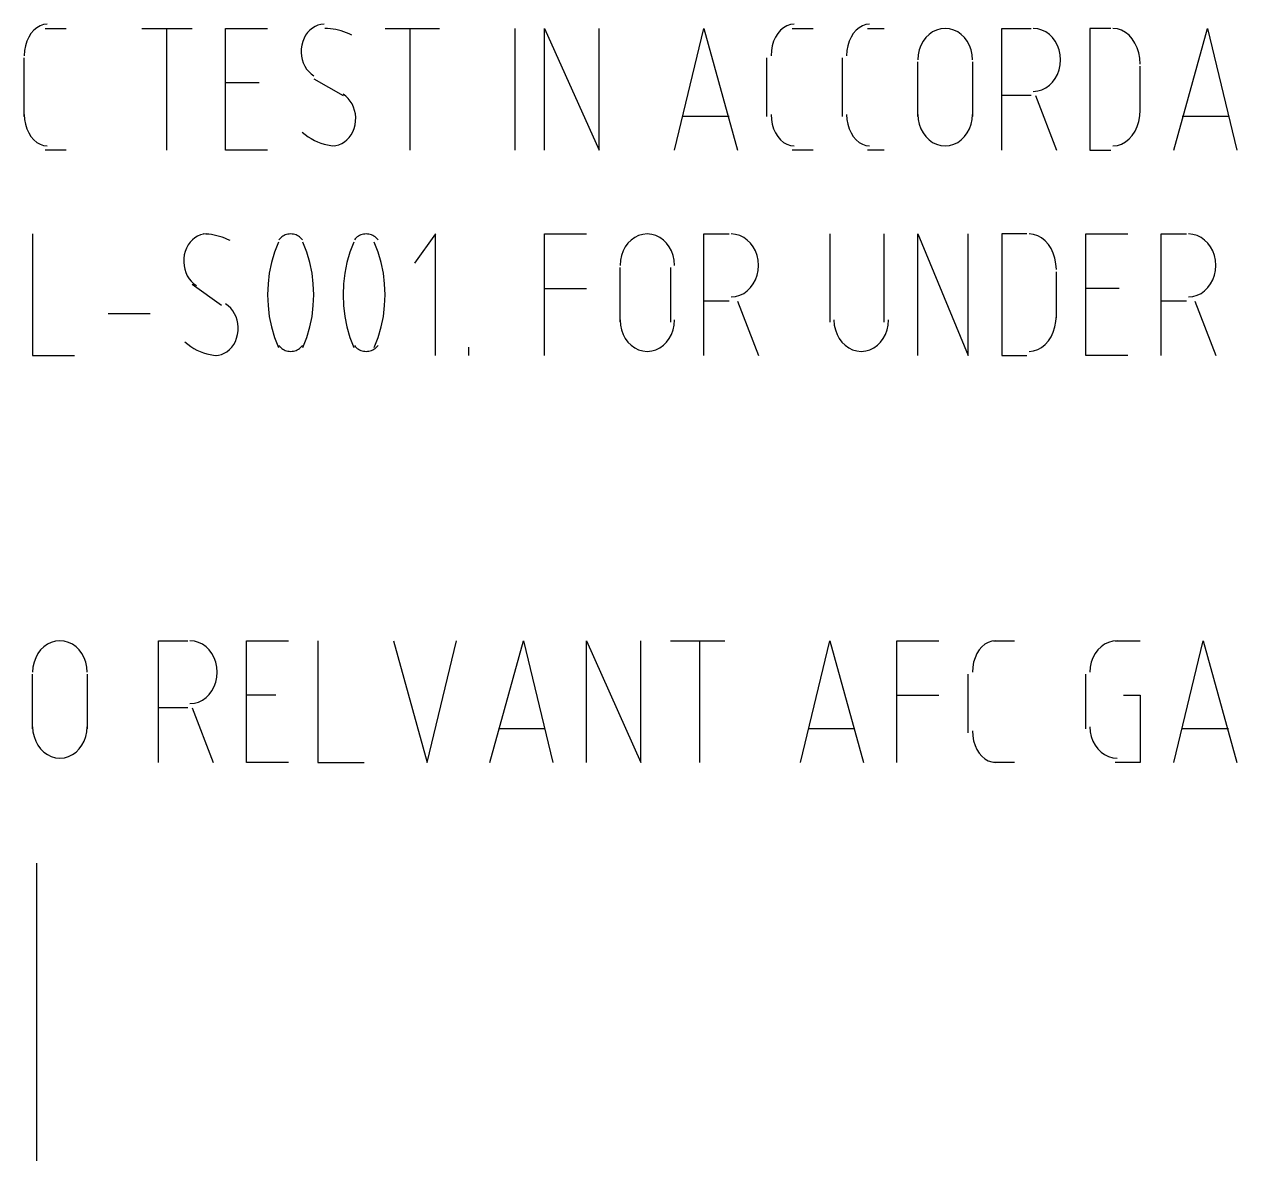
# Model space of a CAD drawing. Header units: millimetres. Extents: x 43 to 1147, y -811 to -31.
# Drawn here: x 229 to 263.68, y -811 to -778.48 of the extents above; entities that cross this region are included whole.
import ezdxf

# ---------------------------------------------------------------- set-up
doc = ezdxf.new("R2010")
doc.units = ezdxf.units.MM
doc.layers.add('EDITED_LINES', color=4, linetype='Continuous')

msp = doc.modelspace()

# ---------------------------------------------------------------- linework, layer by layer
at = {"layer": 'EDITED_LINES'}
for p, q in [((229.451, -778.526), (229.357, -778.58)), ((229.553, -778.492), (229.451, -778.526)), ((229.66, -778.48), (229.553, -778.492)), ((237.318, -778.544), (237.241, -778.591)), ((237.4, -778.509), (237.318, -778.544)), ((237.487, -778.488), (237.4, -778.509)), ((237.577, -778.48), (237.487, -778.488)), ((250.811, -778.526), (250.717, -778.58)), ((250.913, -778.492), (250.811, -778.526)), ((251.02, -778.48), (250.913, -778.492)), ((252.971, -778.526), (252.877, -778.58)), ((253.073, -778.492), (252.971, -778.526)), ((253.18, -778.48), (253.073, -778.492)), ((229.127, -778.848), (229.074, -778.966)), ((229.193, -778.744), (229.127, -778.848)), ((229.27, -778.654), (229.193, -778.744)), ((229.357, -778.58), (229.27, -778.654)), ((229.6, -778.6), (230.2, -778.6)), ((232.36, -778.6), (233.8, -778.6)), ((233.08, -782.08), (233.08, -778.6)), ((234.76, -782.08), (234.76, -778.6)), ((234.76, -778.6), (235.96, -778.6)), ((237.002, -778.883), (236.965, -778.978)), ((237.049, -778.796), (237.002, -778.883)), ((237.105, -778.718), (237.049, -778.796)), ((237.17, -778.649), (237.105, -778.718)), ((237.241, -778.591), (237.17, -778.649)), ((237.678, -778.603), (237.599, -778.6)), ((237.757, -778.609), (237.678, -778.603)), ((237.836, -778.619), (237.757, -778.609)), ((237.914, -778.633), (237.836, -778.619)), ((237.992, -778.65), (237.914, -778.633)), ((238.069, -778.671), (237.992, -778.65)), ((238.145, -778.695), (238.069, -778.671)), ((238.221, -778.723), (238.145, -778.695)), ((238.296, -778.755), (238.221, -778.723)), ((238.37, -778.79), (238.296, -778.755)), ((239.32, -778.6), (240.88, -778.6)), ((240.04, -782.08), (240.04, -778.6)), ((243.04, -782.08), (243.04, -778.6)), ((243.88, -782.08), (243.88, -778.6)), ((243.88, -778.6), (245.44, -782.08)), ((245.44, -782.08), (245.44, -778.6)), ((247.6, -782.08), (248.44, -778.6)), ((248.44, -778.6), (249.4, -782.08)), ((250.487, -778.848), (250.434, -778.966)), ((250.553, -778.744), (250.487, -778.848)), ((250.63, -778.654), (250.553, -778.744)), ((250.717, -778.58), (250.63, -778.654)), ((250.96, -778.6), (251.56, -778.6)), ((252.647, -778.848), (252.594, -778.966)), ((252.713, -778.744), (252.647, -778.848)), ((252.79, -778.654), (252.713, -778.744)), ((252.877, -778.58), (252.79, -778.654)), ((253.12, -778.6), (253.6, -778.6)), ((254.788, -778.864), (254.71, -778.968)), ((254.879, -778.774), (254.788, -778.864)), ((254.982, -778.7), (254.879, -778.774)), ((255.093, -778.646), (254.982, -778.7)), ((255.213, -778.612), (255.093, -778.646)), ((255.34, -778.6), (255.213, -778.612)), ((255.466, -778.612), (255.34, -778.6)), ((255.586, -778.646), (255.466, -778.612)), ((255.698, -778.7), (255.586, -778.646)), ((255.801, -778.774), (255.698, -778.7)), ((255.892, -778.864), (255.801, -778.774)), ((255.969, -778.968), (255.892, -778.864)), ((256.96, -782.08), (256.96, -778.6)), ((256.96, -778.6), (257.8, -778.6)), ((257.987, -778.612), (257.86, -778.6)), ((258.107, -778.646), (257.987, -778.612)), ((258.218, -778.7), (258.107, -778.646)), ((258.321, -778.774), (258.218, -778.7)), ((258.412, -778.864), (258.321, -778.774)), ((258.489, -778.968), (258.412, -778.864)), ((260.08, -778.6), (259.48, -778.6)), ((259.48, -778.6), (259.48, -782.08)), ((260.267, -778.613), (260.14, -778.6)), ((260.387, -778.652), (260.267, -778.613)), ((260.498, -778.714), (260.387, -778.652)), ((260.601, -778.797), (260.498, -778.714)), ((260.692, -778.899), (260.601, -778.797)), ((260.769, -779.018), (260.692, -778.899)), ((261.88, -782.08), (262.84, -778.6)), ((262.84, -778.6), (263.68, -782.08)), ((229.009, -779.234), (229, -779.38)), ((229.034, -779.096), (229.009, -779.234)), ((229.074, -778.966), (229.034, -779.096)), ((236.923, -779.186), (236.92, -779.29)), ((236.938, -779.08), (236.923, -779.186)), ((236.965, -778.978), (236.938, -779.08)), ((250.369, -779.234), (250.36, -779.38)), ((250.394, -779.096), (250.369, -779.234)), ((250.434, -778.966), (250.394, -779.096)), ((252.529, -779.234), (252.52, -779.38)), ((252.554, -779.096), (252.529, -779.234)), ((252.594, -778.966), (252.554, -779.096)), ((254.6, -779.216), (254.57, -779.354)), ((254.647, -779.086), (254.6, -779.216)), ((254.71, -778.968), (254.647, -779.086)), ((256.033, -779.086), (255.969, -778.968)), ((256.08, -779.215), (256.033, -779.086)), ((256.11, -779.354), (256.08, -779.215)), ((258.553, -779.086), (258.489, -778.968)), ((258.6, -779.216), (258.553, -779.086)), ((258.63, -779.354), (258.6, -779.216)), ((260.833, -779.151), (260.769, -779.018)), ((260.88, -779.297), (260.833, -779.151)), ((229, -781.12), (229, -779.44)), ((236.92, -779.29), (236.93, -779.393)), ((236.93, -779.393), (236.95, -779.493)), ((236.95, -779.493), (236.981, -779.588)), ((236.981, -779.588), (237.023, -779.678)), ((250.24, -781.12), (250.24, -779.44)), ((252.4, -781.12), (252.4, -779.44)), ((254.57, -779.354), (254.56, -779.5)), ((254.56, -781.12), (254.56, -779.56)), ((256.12, -779.5), (256.11, -779.354)), ((256.12, -779.56), (256.12, -781.12)), ((258.64, -779.5), (258.63, -779.354)), ((258.63, -779.646), (258.64, -779.5)), ((260.91, -779.454), (260.88, -779.297)), ((260.92, -779.62), (260.91, -779.454)), ((237.023, -779.678), (237.074, -779.761)), ((237.074, -779.761), (237.135, -779.836)), ((237.135, -779.836), (237.204, -779.901)), ((237.204, -779.901), (237.282, -779.956)), ((258.489, -780.032), (258.553, -779.914)), ((258.553, -779.914), (258.6, -779.784)), ((258.6, -779.784), (258.63, -779.646)), ((260.92, -781), (260.92, -779.68)), ((235.72, -780.16), (234.76, -780.16)), ((237.28, -780.04), (238.12, -780.52)), ((258.107, -780.354), (258.218, -780.3)), ((258.218, -780.3), (258.321, -780.226)), ((258.321, -780.226), (258.412, -780.136)), ((258.412, -780.136), (258.489, -780.032)), ((238.196, -780.539), (238.118, -780.484)), ((238.265, -780.604), (238.196, -780.539)), ((238.326, -780.679), (238.265, -780.604)), ((257.8, -780.52), (256.96, -780.52)), ((257.86, -780.4), (257.987, -780.388)), ((257.92, -780.52), (258.52, -782.08)), ((257.987, -780.388), (258.107, -780.354)), ((238.377, -780.762), (238.326, -780.679)), ((238.419, -780.852), (238.377, -780.762)), ((238.45, -780.947), (238.419, -780.852)), ((238.47, -781.047), (238.45, -780.947)), ((260.91, -781.105), (260.92, -780.94)), ((229, -781.06), (229.009, -781.206)), ((229.009, -781.206), (229.034, -781.344)), ((238.462, -781.36), (238.477, -781.254)), ((238.48, -781.15), (238.47, -781.047)), ((238.477, -781.254), (238.48, -781.15)), ((249.16, -781.12), (247.84, -781.12)), ((250.36, -781.06), (250.369, -781.206)), ((250.369, -781.206), (250.394, -781.344)), ((252.52, -781.06), (252.529, -781.206)), ((252.529, -781.206), (252.554, -781.344)), ((254.56, -781.06), (254.57, -781.206)), ((254.57, -781.206), (254.6, -781.344)), ((256.08, -781.344), (256.11, -781.206)), ((256.11, -781.206), (256.12, -781.06)), ((260.833, -781.409), (260.88, -781.262)), ((260.88, -781.262), (260.91, -781.105)), ((263.44, -781.12), (262.12, -781.12)), ((229.034, -781.344), (229.074, -781.474)), ((229.074, -781.474), (229.127, -781.592)), ((229.127, -781.592), (229.193, -781.696)), ((236.953, -781.568), (237.035, -781.636)), ((237.035, -781.636), (237.121, -781.698)), ((238.295, -781.722), (238.351, -781.644)), ((238.351, -781.644), (238.398, -781.557)), ((238.398, -781.557), (238.435, -781.462)), ((238.435, -781.462), (238.462, -781.36)), ((250.394, -781.344), (250.434, -781.474)), ((250.434, -781.474), (250.487, -781.592)), ((250.487, -781.592), (250.553, -781.696)), ((252.554, -781.344), (252.594, -781.474)), ((252.594, -781.474), (252.647, -781.592)), ((252.647, -781.592), (252.713, -781.696)), ((254.6, -781.344), (254.647, -781.474)), ((254.647, -781.474), (254.71, -781.592)), ((254.71, -781.592), (254.788, -781.696)), ((255.892, -781.696), (255.97, -781.592)), ((255.97, -781.592), (256.033, -781.474)), ((256.033, -781.474), (256.08, -781.344)), ((260.601, -781.763), (260.692, -781.661)), ((260.692, -781.661), (260.77, -781.542)), ((260.77, -781.542), (260.833, -781.409)), ((229.193, -781.696), (229.27, -781.786)), ((229.27, -781.786), (229.357, -781.86)), ((229.357, -781.86), (229.451, -781.914)), ((229.451, -781.914), (229.553, -781.948)), ((229.553, -781.948), (229.66, -781.96)), ((237.121, -781.698), (237.208, -781.754)), ((237.208, -781.754), (237.298, -781.803)), ((237.298, -781.803), (237.39, -781.846)), ((237.39, -781.846), (237.483, -781.882)), ((237.483, -781.882), (237.578, -781.911)), ((237.578, -781.911), (237.675, -781.934)), ((237.675, -781.934), (237.772, -781.95)), ((237.772, -781.95), (237.87, -781.958)), ((237.823, -781.96), (237.913, -781.952)), ((237.913, -781.952), (238, -781.931)), ((238, -781.931), (238.082, -781.896)), ((238.082, -781.896), (238.159, -781.849)), ((238.159, -781.849), (238.23, -781.791)), ((238.23, -781.791), (238.295, -781.722)), ((250.553, -781.696), (250.63, -781.786)), ((250.63, -781.786), (250.717, -781.86)), ((250.717, -781.86), (250.811, -781.914)), ((250.811, -781.914), (250.913, -781.948)), ((250.913, -781.948), (251.02, -781.96)), ((252.713, -781.696), (252.79, -781.786)), ((252.79, -781.786), (252.877, -781.86)), ((252.877, -781.86), (252.971, -781.914)), ((252.971, -781.914), (253.073, -781.948)), ((253.073, -781.948), (253.18, -781.96)), ((254.788, -781.696), (254.879, -781.786)), ((254.879, -781.786), (254.982, -781.86)), ((254.982, -781.86), (255.093, -781.914)), ((255.093, -781.914), (255.213, -781.948)), ((255.213, -781.948), (255.34, -781.96)), ((255.34, -781.96), (255.467, -781.948)), ((255.467, -781.948), (255.587, -781.914)), ((255.587, -781.914), (255.698, -781.86)), ((255.698, -781.86), (255.801, -781.786)), ((255.801, -781.786), (255.892, -781.696)), ((260.14, -781.96), (260.267, -781.947)), ((260.267, -781.947), (260.387, -781.908)), ((260.387, -781.908), (260.498, -781.846)), ((260.498, -781.846), (260.601, -781.763)), ((230.2, -782.08), (229.6, -782.08)), ((235.96, -782.08), (234.76, -782.08)), ((251.56, -782.08), (250.96, -782.08)), ((253.6, -782.08), (253.12, -782.08)), ((259.48, -782.08), (260.08, -782.08)), ((229.24, -784.48), (229.24, -787.96)), ((233.689, -784.796), (233.642, -784.883)), ((233.745, -784.718), (233.689, -784.796)), ((233.81, -784.649), (233.745, -784.718)), ((233.881, -784.591), (233.81, -784.649)), ((233.958, -784.544), (233.881, -784.591)), ((234.04, -784.509), (233.958, -784.544)), ((234.127, -784.488), (234.04, -784.509)), ((234.198, -784.483), (234.119, -784.48)), ((234.217, -784.48), (234.127, -784.488)), ((234.277, -784.489), (234.198, -784.483)), ((234.356, -784.499), (234.277, -784.489)), ((234.434, -784.513), (234.356, -784.499)), ((234.512, -784.53), (234.434, -784.513)), ((234.589, -784.551), (234.512, -784.53)), ((234.665, -784.575), (234.589, -784.551)), ((234.741, -784.603), (234.665, -784.575)), ((234.816, -784.635), (234.741, -784.603)), ((234.89, -784.67), (234.816, -784.635)), ((236.268, -784.713), (236.157, -785.001)), ((236.308, -784.619), (236.282, -784.65)), ((236.335, -784.591), (236.308, -784.619)), ((236.365, -784.566), (236.335, -784.591)), ((236.397, -784.544), (236.365, -784.566)), ((236.431, -784.525), (236.397, -784.544)), ((236.466, -784.509), (236.431, -784.525)), ((236.503, -784.497), (236.466, -784.509)), ((236.541, -784.487), (236.503, -784.497)), ((236.58, -784.482), (236.541, -784.487)), ((236.62, -784.48), (236.58, -784.482)), ((236.66, -784.482), (236.62, -784.48)), ((236.699, -784.487), (236.66, -784.482)), ((236.737, -784.497), (236.699, -784.487)), ((236.773, -784.509), (236.737, -784.497)), ((236.809, -784.525), (236.773, -784.509)), ((236.843, -784.544), (236.809, -784.525)), ((236.875, -784.566), (236.843, -784.544)), ((236.905, -784.591), (236.875, -784.566)), ((236.932, -784.619), (236.905, -784.591)), ((236.958, -784.65), (236.932, -784.619)), ((237.083, -785.001), (236.972, -784.713)), ((238.428, -784.713), (238.317, -785.001)), ((238.468, -784.619), (238.442, -784.65)), ((238.495, -784.591), (238.468, -784.619)), ((238.525, -784.566), (238.495, -784.591)), ((238.557, -784.544), (238.525, -784.566)), ((238.591, -784.525), (238.557, -784.544)), ((238.626, -784.509), (238.591, -784.525)), ((238.663, -784.497), (238.626, -784.509)), ((238.701, -784.487), (238.663, -784.497)), ((238.74, -784.482), (238.701, -784.487)), ((238.78, -784.48), (238.74, -784.482)), ((238.82, -784.482), (238.78, -784.48)), ((238.859, -784.487), (238.82, -784.482)), ((238.897, -784.497), (238.859, -784.487)), ((238.934, -784.509), (238.897, -784.497)), ((238.969, -784.525), (238.934, -784.509)), ((239.003, -784.544), (238.969, -784.525)), ((239.035, -784.566), (239.003, -784.544)), ((239.123, -785.001), (239.012, -784.713)), ((239.065, -784.591), (239.035, -784.566)), ((239.092, -784.619), (239.065, -784.591)), ((239.118, -784.65), (239.092, -784.619)), ((240.76, -784.48), (240.16, -785.32)), ((240.76, -787.96), (240.76, -784.48)), ((243.88, -787.96), (243.88, -784.48)), ((243.88, -784.48), (245.08, -784.48)), ((246.268, -784.744), (246.19, -784.848)), ((246.359, -784.654), (246.268, -784.744)), ((246.462, -784.58), (246.359, -784.654)), ((246.573, -784.526), (246.462, -784.58)), ((246.693, -784.492), (246.573, -784.526)), ((246.82, -784.48), (246.693, -784.492)), ((246.946, -784.492), (246.82, -784.48)), ((247.066, -784.526), (246.946, -784.492)), ((247.178, -784.58), (247.066, -784.526)), ((247.281, -784.654), (247.178, -784.58)), ((247.371, -784.744), (247.281, -784.654)), ((247.449, -784.848), (247.371, -784.744)), ((248.44, -787.96), (248.44, -784.48)), ((248.44, -784.48), (249.16, -784.48)), ((249.347, -784.492), (249.22, -784.48)), ((249.467, -784.526), (249.347, -784.492)), ((249.578, -784.58), (249.467, -784.526)), ((249.681, -784.654), (249.578, -784.58)), ((249.772, -784.744), (249.681, -784.654)), ((249.85, -784.848), (249.772, -784.744)), ((252.04, -784.48), (252.04, -787)), ((253.6, -787), (253.6, -784.48)), ((254.56, -787.96), (254.56, -784.48)), ((254.56, -784.48), (256, -787.96)), ((256, -787.96), (256, -784.48)), ((257.68, -784.48), (256.96, -784.48)), ((256.96, -784.48), (256.96, -787.96)), ((257.867, -784.493), (257.74, -784.48)), ((257.987, -784.532), (257.867, -784.493)), ((258.098, -784.594), (257.987, -784.532)), ((258.201, -784.677), (258.098, -784.594)), ((258.292, -784.779), (258.201, -784.677)), ((258.369, -784.898), (258.292, -784.779)), ((259.36, -787.96), (259.36, -784.48)), ((259.36, -784.48), (260.56, -784.48)), ((261.52, -787.96), (261.52, -784.48)), ((261.52, -784.48), (262.24, -784.48)), ((262.427, -784.492), (262.3, -784.48)), ((262.547, -784.526), (262.427, -784.492)), ((262.658, -784.58), (262.547, -784.526)), ((262.761, -784.654), (262.658, -784.58)), ((262.852, -784.744), (262.761, -784.654)), ((262.929, -784.848), (262.852, -784.744)), ((233.578, -785.08), (233.563, -785.186)), ((233.605, -784.978), (233.578, -785.08)), ((233.642, -784.883), (233.605, -784.978)), ((236.157, -785.001), (236.071, -785.298)), ((237.169, -785.298), (237.083, -785.001)), ((238.317, -785.001), (238.231, -785.298)), ((239.209, -785.298), (239.123, -785.001)), ((246.08, -785.096), (246.05, -785.234)), ((246.127, -784.966), (246.08, -785.096)), ((246.19, -784.848), (246.127, -784.966)), ((247.513, -784.966), (247.449, -784.848)), ((247.56, -785.095), (247.513, -784.966)), ((247.59, -785.234), (247.56, -785.095)), ((249.913, -784.966), (249.85, -784.848)), ((249.96, -785.096), (249.913, -784.966)), ((249.99, -785.234), (249.96, -785.096)), ((258.433, -785.031), (258.369, -784.898)), ((258.48, -785.178), (258.433, -785.031)), ((262.993, -784.966), (262.929, -784.848)), ((263.04, -785.096), (262.993, -784.966)), ((263.07, -785.234), (263.04, -785.096)), ((233.563, -785.186), (233.56, -785.29)), ((233.56, -785.29), (233.57, -785.393)), ((233.57, -785.393), (233.59, -785.493)), ((233.59, -785.493), (233.621, -785.588)), ((236.071, -785.298), (236.009, -785.601)), ((237.231, -785.601), (237.169, -785.298)), ((238.231, -785.298), (238.169, -785.601)), ((239.271, -785.601), (239.209, -785.298)), ((246.05, -785.234), (246.04, -785.38)), ((246.04, -787), (246.04, -785.44)), ((247.48, -785.44), (247.48, -787)), ((247.6, -785.38), (247.59, -785.234)), ((250, -785.38), (249.99, -785.234)), ((249.99, -785.526), (250, -785.38)), ((258.51, -785.334), (258.48, -785.178)), ((258.52, -785.5), (258.51, -785.334)), ((263.08, -785.38), (263.07, -785.234)), ((263.07, -785.526), (263.08, -785.38)), ((233.621, -785.588), (233.663, -785.678)), ((233.663, -785.678), (233.714, -785.761)), ((233.714, -785.761), (233.775, -785.836)), ((233.775, -785.836), (233.844, -785.901)), ((236.009, -785.601), (235.972, -785.909)), ((237.268, -785.909), (237.231, -785.601)), ((238.169, -785.601), (238.132, -785.909)), ((239.308, -785.909), (239.271, -785.601)), ((249.85, -785.912), (249.913, -785.794)), ((249.913, -785.794), (249.96, -785.664)), ((249.96, -785.664), (249.99, -785.526)), ((258.52, -786.88), (258.52, -785.56)), ((262.929, -785.912), (262.993, -785.794)), ((262.993, -785.794), (263.04, -785.664)), ((263.04, -785.664), (263.07, -785.526)), ((233.8, -785.92), (234.64, -786.52)), ((233.844, -785.901), (233.922, -785.956)), ((235.972, -785.909), (235.96, -786.22)), ((237.28, -786.22), (237.268, -785.909)), ((238.132, -785.909), (238.12, -786.22)), ((239.32, -786.22), (239.308, -785.909)), ((243.88, -786.04), (245.08, -786.04)), ((249.467, -786.234), (249.578, -786.18)), ((249.578, -786.18), (249.681, -786.106)), ((249.681, -786.106), (249.772, -786.016)), ((249.772, -786.016), (249.85, -785.912)), ((260.32, -786.04), (259.36, -786.04)), ((262.547, -786.234), (262.658, -786.18)), ((262.658, -786.18), (262.761, -786.106)), ((262.761, -786.106), (262.852, -786.016)), ((262.852, -786.016), (262.929, -785.912)), ((234.836, -786.539), (234.758, -786.484)), ((234.905, -786.604), (234.836, -786.539)), ((235.96, -786.22), (235.972, -786.531)), ((235.972, -786.531), (236.009, -786.839)), ((237.231, -786.839), (237.268, -786.531)), ((237.268, -786.531), (237.28, -786.22)), ((238.12, -786.22), (238.132, -786.531)), ((238.132, -786.531), (238.169, -786.839)), ((239.271, -786.839), (239.308, -786.531)), ((239.308, -786.531), (239.32, -786.22)), ((249.16, -786.4), (248.44, -786.4)), ((249.22, -786.28), (249.347, -786.268)), ((249.347, -786.268), (249.467, -786.234)), ((249.4, -786.4), (250, -787.96)), ((262.24, -786.4), (261.52, -786.4)), ((262.3, -786.28), (262.427, -786.268)), ((262.427, -786.268), (262.547, -786.234)), ((262.48, -786.4), (263.08, -787.96)), ((231.4, -786.76), (232.6, -786.76)), ((234.966, -786.679), (234.905, -786.604)), ((235.017, -786.762), (234.966, -786.679)), ((235.059, -786.852), (235.017, -786.762)), ((235.09, -786.947), (235.059, -786.852)), ((236.009, -786.839), (236.071, -787.142)), ((237.169, -787.142), (237.231, -786.839)), ((238.169, -786.839), (238.231, -787.142)), ((239.209, -787.142), (239.271, -786.839)), ((258.51, -786.985), (258.52, -786.82)), ((235.11, -787.047), (235.09, -786.947)), ((235.12, -787.15), (235.11, -787.047)), ((235.117, -787.254), (235.12, -787.15)), ((236.071, -787.142), (236.157, -787.439)), ((237.083, -787.439), (237.169, -787.142)), ((238.231, -787.142), (238.317, -787.439)), ((239.123, -787.439), (239.209, -787.142)), ((246.04, -786.94), (246.05, -787.086)), ((246.05, -787.086), (246.08, -787.224)), ((246.08, -787.224), (246.127, -787.354)), ((247.513, -787.354), (247.56, -787.224)), ((247.56, -787.224), (247.59, -787.086)), ((247.59, -787.086), (247.6, -786.94)), ((252.16, -786.94), (252.17, -787.086)), ((252.17, -787.086), (252.2, -787.224)), ((252.2, -787.224), (252.247, -787.354)), ((253.633, -787.354), (253.68, -787.224)), ((253.68, -787.224), (253.71, -787.086)), ((253.71, -787.086), (253.72, -786.94)), ((258.433, -787.289), (258.48, -787.142)), ((258.48, -787.142), (258.51, -786.985)), ((233.593, -787.568), (233.675, -787.636)), ((234.991, -787.644), (235.038, -787.557)), ((235.038, -787.557), (235.075, -787.462)), ((235.075, -787.462), (235.102, -787.36)), ((235.102, -787.36), (235.117, -787.254)), ((236.157, -787.439), (236.268, -787.727)), ((236.972, -787.727), (237.083, -787.439)), ((238.317, -787.439), (238.428, -787.727)), ((239.012, -787.727), (239.123, -787.439)), ((246.127, -787.354), (246.19, -787.472)), ((246.19, -787.472), (246.268, -787.576)), ((246.268, -787.576), (246.359, -787.666)), ((247.281, -787.666), (247.372, -787.576)), ((247.372, -787.576), (247.449, -787.472)), ((247.449, -787.472), (247.513, -787.354)), ((252.247, -787.354), (252.31, -787.472)), ((252.31, -787.472), (252.388, -787.576)), ((252.388, -787.576), (252.479, -787.666)), ((253.401, -787.666), (253.492, -787.576)), ((253.492, -787.576), (253.569, -787.472)), ((253.569, -787.472), (253.633, -787.354)), ((258.201, -787.643), (258.292, -787.541)), ((258.292, -787.541), (258.369, -787.422)), ((258.369, -787.422), (258.433, -787.289)), ((233.675, -787.636), (233.761, -787.698)), ((233.761, -787.698), (233.848, -787.754)), ((233.848, -787.754), (233.938, -787.803)), ((233.938, -787.803), (234.03, -787.846)), ((234.03, -787.846), (234.123, -787.882)), ((234.123, -787.882), (234.218, -787.911)), ((234.218, -787.911), (234.315, -787.934)), ((234.64, -787.931), (234.722, -787.896)), ((234.722, -787.896), (234.799, -787.849)), ((234.799, -787.849), (234.87, -787.791)), ((234.87, -787.791), (234.935, -787.722)), ((234.935, -787.722), (234.991, -787.644)), ((236.282, -787.67), (236.308, -787.701)), ((236.308, -787.701), (236.335, -787.729)), ((236.335, -787.729), (236.365, -787.754)), ((236.365, -787.754), (236.397, -787.776)), ((236.397, -787.776), (236.431, -787.795)), ((236.431, -787.795), (236.466, -787.811)), ((236.466, -787.811), (236.503, -787.823)), ((236.503, -787.823), (236.541, -787.833)), ((236.541, -787.833), (236.58, -787.838)), ((236.58, -787.838), (236.62, -787.84)), ((236.62, -787.84), (236.66, -787.838)), ((236.66, -787.838), (236.699, -787.833)), ((236.699, -787.833), (236.737, -787.823)), ((236.737, -787.823), (236.774, -787.811)), ((236.774, -787.811), (236.809, -787.795)), ((236.809, -787.795), (236.843, -787.776)), ((236.843, -787.776), (236.875, -787.754)), ((236.875, -787.754), (236.905, -787.729)), ((236.905, -787.729), (236.932, -787.701)), ((236.932, -787.701), (236.958, -787.67)), ((238.442, -787.67), (238.468, -787.701)), ((238.468, -787.701), (238.495, -787.729)), ((238.495, -787.729), (238.525, -787.754)), ((238.525, -787.754), (238.557, -787.776)), ((238.557, -787.776), (238.591, -787.795)), ((238.591, -787.795), (238.626, -787.811)), ((238.626, -787.811), (238.663, -787.823)), ((238.663, -787.823), (238.701, -787.833)), ((238.701, -787.833), (238.74, -787.838)), ((238.74, -787.838), (238.78, -787.84)), ((238.78, -787.84), (238.82, -787.838)), ((238.82, -787.838), (238.859, -787.833)), ((238.859, -787.833), (238.897, -787.823)), ((238.897, -787.823), (238.934, -787.811)), ((238.934, -787.811), (238.969, -787.795)), ((238.969, -787.795), (239.003, -787.776)), ((239.003, -787.776), (239.035, -787.754)), ((239.035, -787.754), (239.065, -787.729)), ((239.065, -787.729), (239.092, -787.701)), ((239.092, -787.701), (239.118, -787.67)), ((241.72, -787.96), (241.72, -787.72)), ((246.359, -787.666), (246.462, -787.74)), ((246.462, -787.74), (246.573, -787.794)), ((246.573, -787.794), (246.693, -787.828)), ((246.693, -787.828), (246.82, -787.84)), ((246.82, -787.84), (246.947, -787.828)), ((246.947, -787.828), (247.067, -787.794)), ((247.067, -787.794), (247.178, -787.74)), ((247.178, -787.74), (247.281, -787.666)), ((252.479, -787.666), (252.582, -787.74)), ((252.582, -787.74), (252.693, -787.794)), ((252.693, -787.794), (252.813, -787.828)), ((252.813, -787.828), (252.94, -787.84)), ((252.94, -787.84), (253.067, -787.828)), ((253.067, -787.828), (253.187, -787.794)), ((253.187, -787.794), (253.298, -787.74)), ((253.298, -787.74), (253.401, -787.666)), ((257.74, -787.84), (257.867, -787.827)), ((257.867, -787.827), (257.987, -787.788)), ((257.987, -787.788), (258.098, -787.726)), ((258.098, -787.726), (258.201, -787.643)), ((229.24, -787.96), (230.44, -787.96)), ((234.315, -787.934), (234.412, -787.95)), ((234.412, -787.95), (234.51, -787.958)), ((234.463, -787.96), (234.553, -787.952)), ((234.553, -787.952), (234.64, -787.931)), ((256.96, -787.96), (257.68, -787.96)), ((260.56, -787.96), (259.36, -787.96)), ((229.662, -796.22), (229.559, -796.294)), ((229.773, -796.166), (229.662, -796.22)), ((229.893, -796.132), (229.773, -796.166)), ((230.02, -796.12), (229.893, -796.132)), ((230.146, -796.132), (230.02, -796.12)), ((230.266, -796.166), (230.146, -796.132)), ((230.378, -796.22), (230.266, -796.166)), ((230.481, -796.294), (230.378, -796.22)), ((232.84, -799.6), (232.84, -796.12)), ((232.84, -796.12), (233.68, -796.12)), ((233.867, -796.132), (233.74, -796.12)), ((233.987, -796.166), (233.867, -796.132)), ((234.098, -796.22), (233.987, -796.166)), ((234.201, -796.294), (234.098, -796.22)), ((235.36, -799.6), (235.36, -796.12)), ((235.36, -796.12), (236.56, -796.12)), ((237.4, -796.12), (237.4, -799.6)), ((239.56, -796.12), (240.52, -799.6)), ((240.52, -799.6), (241.36, -796.12)), ((242.32, -799.6), (243.28, -796.12)), ((243.28, -796.12), (244.12, -799.6)), ((245.08, -799.6), (245.08, -796.12)), ((245.08, -796.12), (246.64, -799.6)), ((246.64, -799.6), (246.64, -796.12)), ((247.48, -796.12), (249.04, -796.12)), ((248.32, -799.6), (248.32, -796.12)), ((251.2, -799.6), (252.04, -796.12)), ((252.04, -796.12), (253, -799.6)), ((253.96, -799.6), (253.96, -796.12)), ((253.96, -796.12), (255.16, -796.12)), ((256.477, -796.22), (256.39, -796.294)), ((256.571, -796.166), (256.477, -796.22)), ((256.673, -796.132), (256.571, -796.166)), ((256.78, -796.12), (256.673, -796.132)), ((256.72, -796.12), (257.32, -796.12)), ((259.902, -796.22), (259.799, -796.294)), ((260.013, -796.166), (259.902, -796.22)), ((260.133, -796.132), (260.013, -796.166)), ((260.26, -796.12), (260.133, -796.132)), ((260.2, -796.12), (260.92, -796.12)), ((261.88, -799.6), (262.72, -796.12)), ((262.72, -796.12), (263.68, -799.6)), ((229.39, -796.488), (229.327, -796.606)), ((229.468, -796.384), (229.39, -796.488)), ((229.559, -796.294), (229.468, -796.384)), ((230.571, -796.384), (230.481, -796.294)), ((230.649, -796.488), (230.571, -796.384)), ((230.713, -796.606), (230.649, -796.488)), ((234.292, -796.384), (234.201, -796.294)), ((234.369, -796.488), (234.292, -796.384)), ((234.433, -796.606), (234.369, -796.488)), ((256.247, -796.488), (256.194, -796.606)), ((256.313, -796.384), (256.247, -796.488)), ((256.39, -796.294), (256.313, -796.384)), ((259.631, -796.488), (259.567, -796.606)), ((259.708, -796.384), (259.631, -796.488)), ((259.799, -796.294), (259.708, -796.384)), ((229.25, -796.874), (229.24, -797.02)), ((229.28, -796.736), (229.25, -796.874)), ((229.327, -796.606), (229.28, -796.736)), ((230.76, -796.735), (230.713, -796.606)), ((230.79, -796.874), (230.76, -796.735)), ((230.8, -797.02), (230.79, -796.874)), ((234.48, -796.736), (234.433, -796.606)), ((234.51, -796.874), (234.48, -796.736)), ((234.52, -797.02), (234.51, -796.874)), ((256.129, -796.874), (256.12, -797.02)), ((256.154, -796.736), (256.129, -796.874)), ((256.194, -796.606), (256.154, -796.736)), ((259.49, -796.874), (259.48, -797.02)), ((259.52, -796.736), (259.49, -796.874)), ((259.567, -796.606), (259.52, -796.736)), ((229.24, -798.64), (229.24, -797.08)), ((230.8, -797.08), (230.8, -798.64)), ((234.48, -797.304), (234.51, -797.166)), ((234.51, -797.166), (234.52, -797.02)), ((256, -798.76), (256, -797.08)), ((259.36, -798.64), (259.36, -797.08)), ((234.292, -797.656), (234.369, -797.552)), ((234.369, -797.552), (234.433, -797.434)), ((234.433, -797.434), (234.48, -797.304)), ((233.74, -797.92), (233.867, -797.908)), ((233.867, -797.908), (233.987, -797.874)), ((233.987, -797.874), (234.098, -797.82)), ((234.098, -797.82), (234.201, -797.746)), ((234.201, -797.746), (234.292, -797.656)), ((236.2, -797.68), (235.36, -797.68)), ((253.96, -797.68), (255.16, -797.68)), ((260.44, -797.68), (260.92, -797.68)), ((260.92, -797.68), (260.92, -799.6)), ((233.68, -798.04), (232.84, -798.04)), ((233.8, -798.04), (234.4, -799.6)), ((229.24, -798.58), (229.25, -798.726)), ((230.79, -798.726), (230.8, -798.58)), ((243.88, -798.64), (242.56, -798.64)), ((252.76, -798.64), (251.44, -798.64)), ((259.48, -798.58), (259.49, -798.726)), ((263.44, -798.64), (262.12, -798.64)), ((229.25, -798.726), (229.28, -798.864)), ((229.28, -798.864), (229.327, -798.994)), ((229.327, -798.994), (229.39, -799.112)), ((230.649, -799.112), (230.713, -798.994)), ((230.713, -798.994), (230.76, -798.864)), ((230.76, -798.864), (230.79, -798.726)), ((256.12, -798.7), (256.129, -798.846)), ((256.129, -798.846), (256.154, -798.984)), ((256.154, -798.984), (256.194, -799.114)), ((259.49, -798.726), (259.52, -798.864)), ((259.52, -798.864), (259.567, -798.994)), ((259.567, -798.994), (259.631, -799.112)), ((229.39, -799.112), (229.468, -799.216)), ((229.468, -799.216), (229.559, -799.306)), ((229.559, -799.306), (229.662, -799.38)), ((230.378, -799.38), (230.481, -799.306)), ((230.481, -799.306), (230.572, -799.216)), ((230.572, -799.216), (230.649, -799.112)), ((256.194, -799.114), (256.247, -799.232)), ((256.247, -799.232), (256.313, -799.336)), ((256.313, -799.336), (256.39, -799.426)), ((259.631, -799.112), (259.708, -799.216)), ((259.708, -799.216), (259.799, -799.306)), ((259.799, -799.306), (259.902, -799.38)), ((229.662, -799.38), (229.773, -799.434)), ((229.773, -799.434), (229.893, -799.468)), ((229.893, -799.468), (230.02, -799.48)), ((230.02, -799.48), (230.147, -799.468)), ((230.147, -799.468), (230.267, -799.434)), ((230.267, -799.434), (230.378, -799.38)), ((236.56, -799.6), (235.36, -799.6)), ((237.4, -799.6), (238.72, -799.6)), ((256.39, -799.426), (256.477, -799.5)), ((256.477, -799.5), (256.571, -799.554)), ((256.571, -799.554), (256.673, -799.588)), ((256.673, -799.588), (256.78, -799.6)), ((257.32, -799.6), (256.72, -799.6)), ((259.902, -799.38), (260.013, -799.434)), ((260.013, -799.434), (260.133, -799.468)), ((260.133, -799.468), (260.26, -799.48)), ((260.92, -799.6), (260.2, -799.6)), ((229.36, -811), (229.36, -802.48))]:
    msp.add_line(p, q, dxfattribs=at)

doc.saveas('drawing.dxf')
